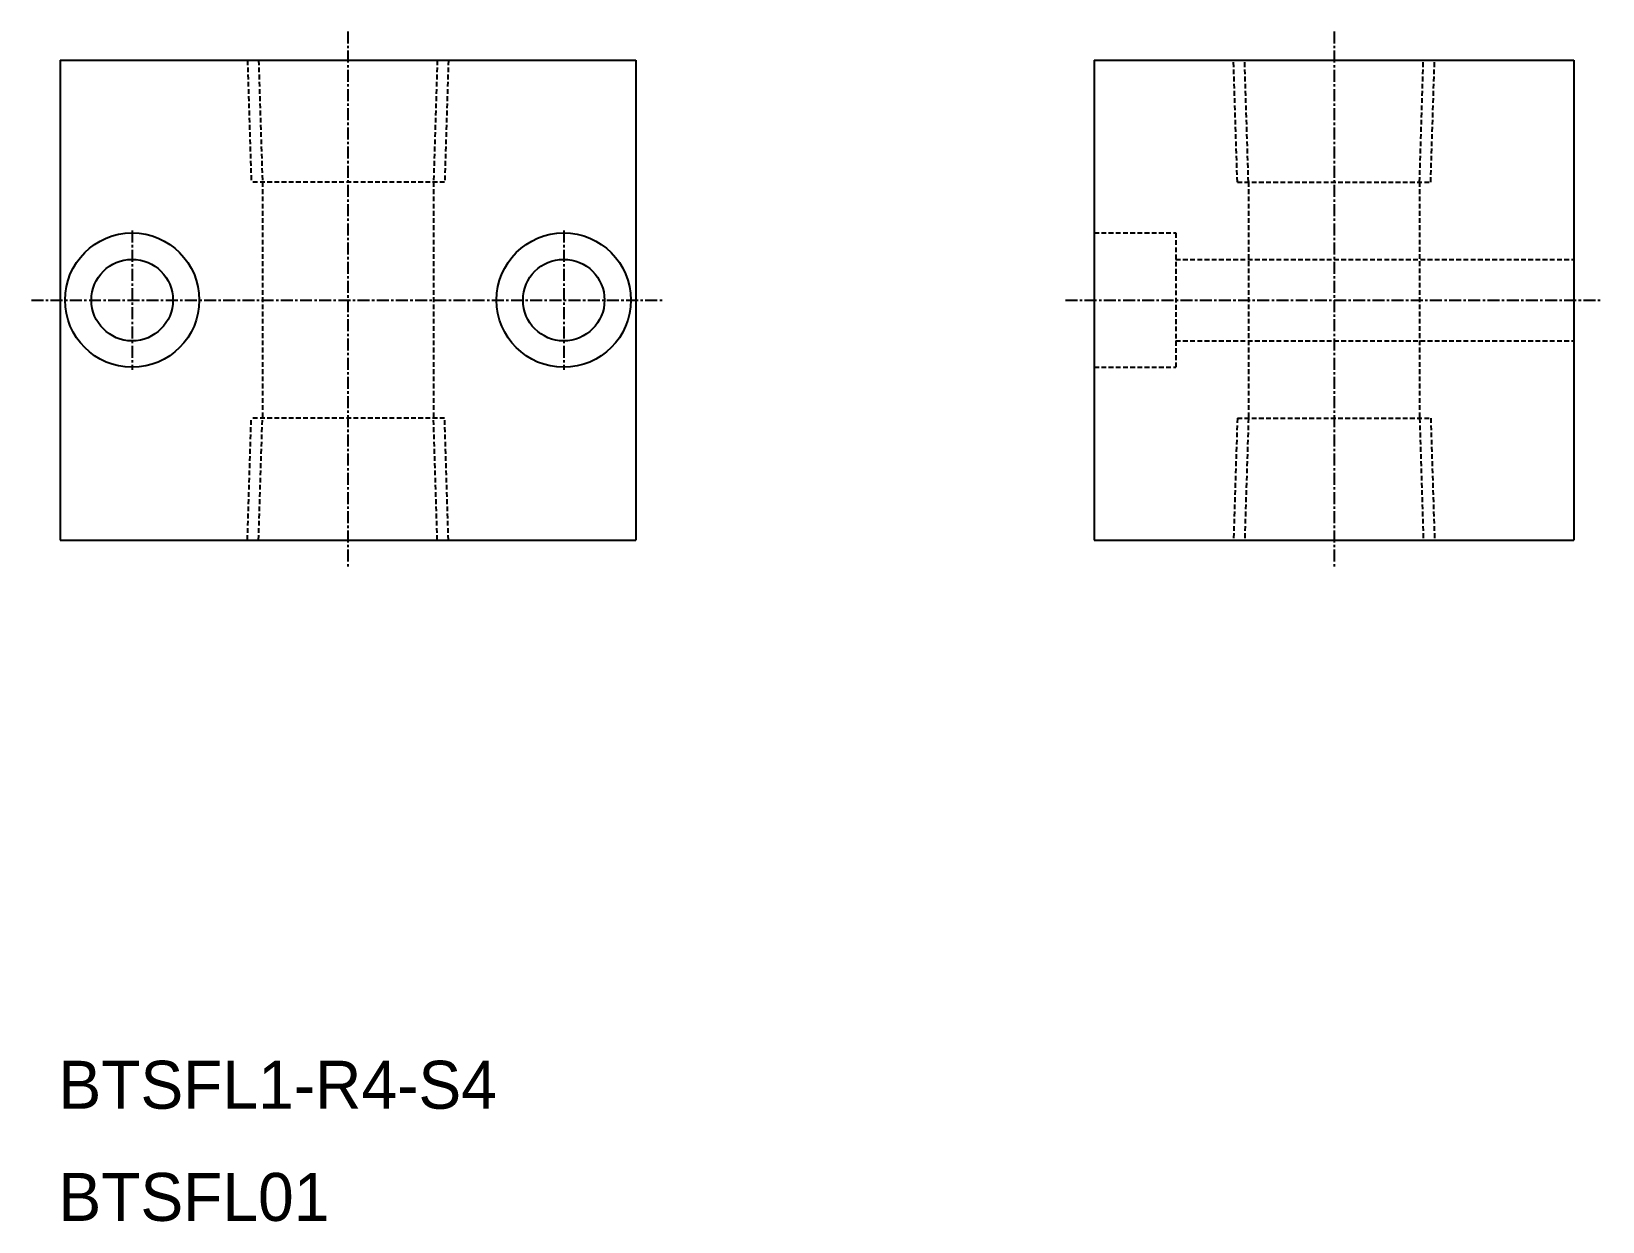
# Model space of a CAD drawing. Extents: x 3017 to 3181, y 7960 to 8084.
import ezdxf

# ---------------------------------------------------------------- set-up
doc = ezdxf.new("R2010")
doc.units = 0
doc.linetypes.add('CENTER', pattern=[2, 1.25, -0.25, 0.25, -0.25])
doc.linetypes.add('DASHED', pattern=[0.75, 0.5, -0.25])
doc.layers.get('0').update_dxf_attribs({"linetype": 'CONTINUOUS'})
doc.layers.add('CENTER', color=1, linetype='CENTER')

msp = doc.modelspace()

# ---------------------------------------------------------------- linework, layer by layer
at = {"color": 7, "linetype": 'CONTINUOUS'}
for p, q in [((3020.37, 8081.39), (3080.37, 8081.39)), ((3020.37, 8081.39), (3020.37, 8031.39)), ((3080.37, 8081.39), (3080.37, 8031.39)), ((3128.18, 8081.39), (3178.18, 8081.39)), ((3128.18, 8081.39), (3128.18, 8031.39)), ((3178.18, 8081.39), (3178.18, 8031.39)), ((3020.37, 8031.39), (3080.37, 8031.39)), ((3128.18, 8031.39), (3178.18, 8031.39))]:
    msp.add_line(p, q, dxfattribs=at)
at = {"color": 3, "linetype": 'DASHED'}
for p, q in [((3039.89, 8081.39), (3040.29, 8068.69)), ((3041.05, 8081.39), (3041.45, 8068.69)), ((3059.68, 8081.39), (3059.29, 8068.69)), ((3060.84, 8081.39), (3060.45, 8068.69)), ((3143.1, 8068.69), (3142.7, 8081.39)), ((3144.26, 8068.69), (3143.86, 8081.39)), ((3162.1, 8068.69), (3162.49, 8081.39)), ((3163.26, 8068.69), (3163.66, 8081.39)), ((3060.45, 8068.69), (3040.29, 8068.69)), ((3041.45, 8068.69), (3041.45, 8044.09)), ((3059.29, 8068.69), (3059.29, 8044.09)), ((3143.1, 8068.69), (3163.26, 8068.69)), ((3144.26, 8068.69), (3144.26, 8044.09)), ((3162.1, 8068.69), (3162.1, 8044.09)), ((3128.18, 8063.39), (3136.68, 8063.39)), ((3136.68, 8063.39), (3136.68, 8049.39)), ((3136.68, 8060.64), (3178.18, 8060.64)), ((3136.68, 8052.14), (3178.18, 8052.14)), ((3128.18, 8049.39), (3136.68, 8049.39)), ((3039.89, 8031.39), (3040.29, 8044.09)), ((3060.45, 8044.09), (3040.29, 8044.09)), ((3041.05, 8031.39), (3041.45, 8044.09)), ((3059.68, 8031.39), (3059.29, 8044.09)), ((3060.84, 8031.39), (3060.45, 8044.09)), ((3143.1, 8044.09), (3142.7, 8031.39)), ((3143.1, 8044.09), (3163.26, 8044.09)), ((3144.26, 8044.09), (3143.86, 8031.39)), ((3162.1, 8044.09), (3162.49, 8031.39)), ((3163.26, 8044.09), (3163.66, 8031.39))]:
    msp.add_line(p, q, dxfattribs=at)
at = {"color": 7, "linetype": 'CONTINUOUS'}
for centre, radius in [((3027.87, 8056.39), 7), ((3072.87, 8056.39), 7), ((3027.87, 8056.39), 4.25), ((3072.87, 8056.39), 4.25)]:
    msp.add_circle(centre, radius, dxfattribs=at)
at = {"layer": 'CENTER', "color": 1, "linetype": 'CENTER'}
for p, q in [((3050.37, 8084.39), (3050.37, 8028.39)), ((3153.18, 8084.39), (3153.18, 8028.39)), ((3027.87, 8063.64), (3027.87, 8049.14)), ((3072.87, 8063.64), (3072.87, 8049.14)), ((3017.37, 8056.39), (3083.37, 8056.39)), ((3125.18, 8056.39), (3181.18, 8056.39))]:
    msp.add_line(p, q, dxfattribs=at)

# ---------------------------------------------------------------- texts
at = {"color": 7, "linetype": 'CONTINUOUS'}
for s, p in [('BTSFL1-R4-S4', (3020.19, 7972.12)), ('BTSFL01', (3020.19, 7960.43))]:
    msp.add_text(s, height=5, dxfattribs=at).set_placement(p)

doc.saveas('drawing.dxf')
